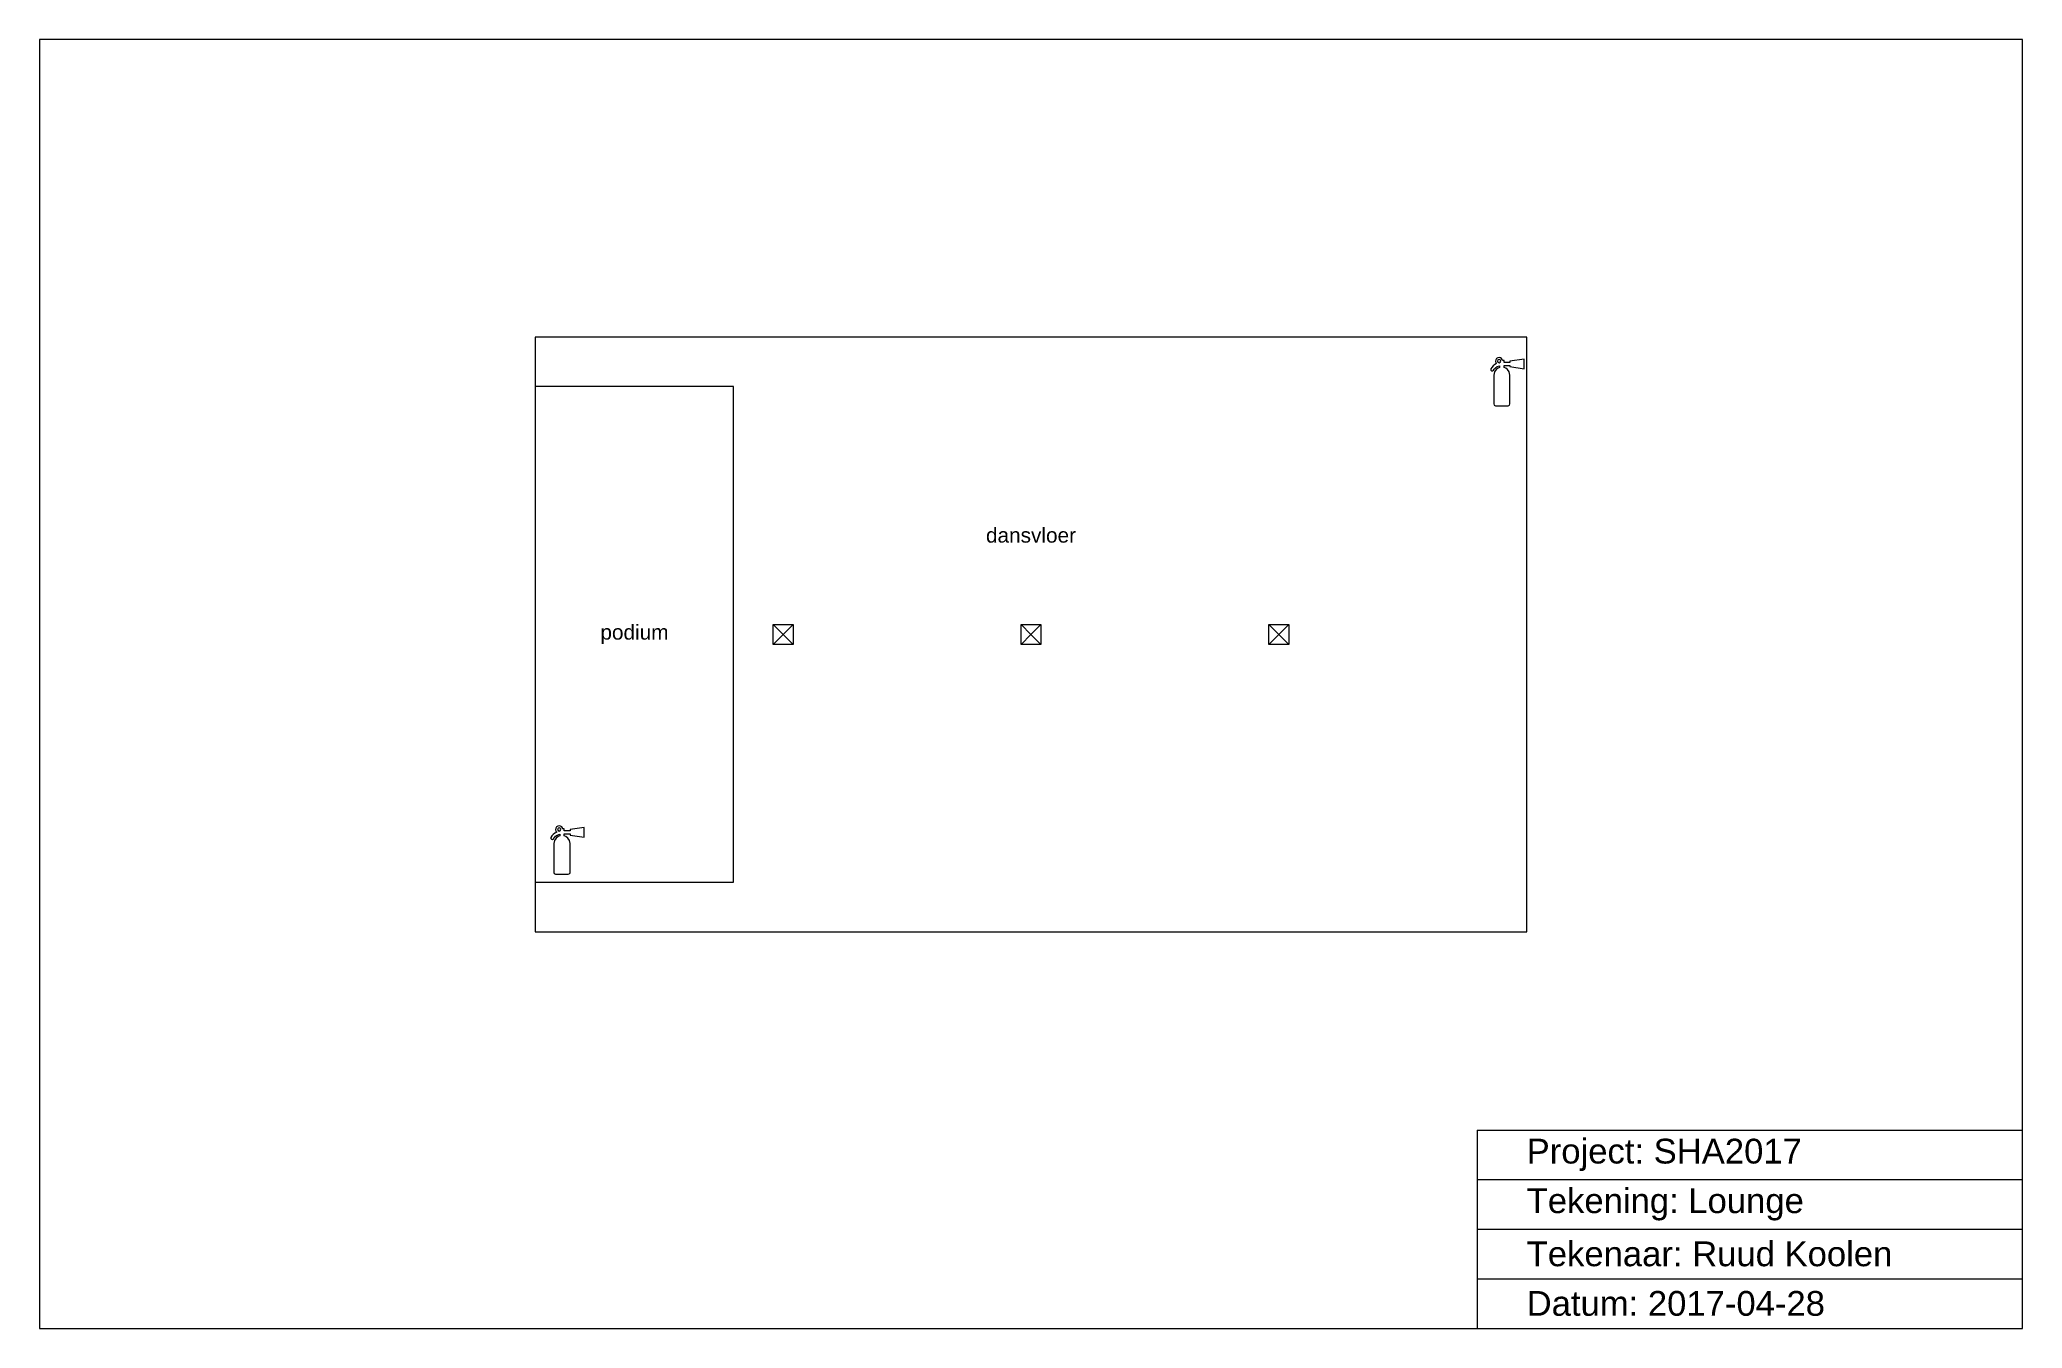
# Model space of a CAD drawing. Header units: metres. Extents: x 0 to 40, y 0 to 26.
import ezdxf

# ---------------------------------------------------------------- set-up
doc = ezdxf.new("R2010")
doc.units = ezdxf.units.M
doc.linetypes.add('ACAD_ISO03W100', pattern=[30, 12, -18])
doc.layers.get('0').update_dxf_attribs({"color": 178, "lineweight": 25, "true_color": 0x000000})
for name, color, linetype, lineweight, true_color in [('Interior', 6, 'Continuous', 0, 0xff00ff), ('Meta', 178, 'Continuous', 0, 0x000000), ('Symbols', 5, 'Continuous', 0, 0x0000ff), ('Tent', 178, 'Continuous', 0, 0x000000)]:
    doc.layers.add(name, color=color, linetype=linetype, lineweight=lineweight, true_color=true_color)
doc.styles.add('textstyle11', font='')
doc.styles.add('textstyle12', font='')
doc.styles.add('textstyle13', font='')
doc.styles.add('textstyle14', font='')
doc.styles.add('textstyle15', font='')
doc.styles.add('textstyle16', font='')
doc.styles.get('textstyle11').set_extended_font_data('Liberation Sans')
doc.styles.get('textstyle12').set_extended_font_data('Liberation Sans')
doc.styles.get('textstyle13').set_extended_font_data('Liberation Sans')
doc.styles.get('textstyle14').set_extended_font_data('Liberation Sans')
doc.styles.get('textstyle15').set_extended_font_data('Liberation Sans')
doc.styles.get('textstyle16').set_extended_font_data('Liberation Sans')

msp = doc.modelspace()

# ---------------------------------------------------------------- linework, layer by layer
at = {"layer": 'Interior'}
for p, q in [((14, 19), (10, 19)), ((10, 19), (10, 9)), ((14, 9), (14, 19)), ((10, 9), (14, 9))]:
    msp.add_line(p, q, dxfattribs=at)
at = {"layer": 'Meta'}
for p, q in [((0, 26), (0, 0)), ((40, 26), (0, 26)), ((40, 0), (40, 26)), ((29, 4), (40, 4)), ((29, 4), (29, 0)), ((29, 3), (40, 3)), ((29, 2), (40, 2)), ((29, 1), (40, 1)), ((0, 0), (40, 0))]:
    msp.add_line(p, q, dxfattribs=at)
at = {"layer": 'Symbols'}
for p, q in [((29.443, 19.483), (29.443, 19.483)), ((29.454, 19.421), (29.454, 19.387)), ((29.454, 19.387), (29.454, 19.387)), ((29.546, 19.529), (29.513, 19.529)), ((29.546, 19.487), (29.546, 19.529)), ((29.662, 19.487), (29.546, 19.487)), ((29.546, 19.387), (29.546, 19.428)), ((29.546, 19.428), (29.662, 19.428)), ((29.948, 19.555), (29.662, 19.514)), ((29.662, 19.514), (29.662, 19.487)), ((29.662, 19.428), (29.662, 19.403)), ((29.662, 19.403), (29.948, 19.36)), ((29.662, 18.651), (29.662, 19.23)), ((29.948, 19.36), (29.948, 19.555)), ((29.371, 18.613), (29.626, 18.613)), ((10.481, 10.032), (10.481, 10.032)), ((10.585, 10.078), (10.551, 10.078)), ((10.585, 10.036), (10.585, 10.078)), ((10.701, 10.036), (10.585, 10.036)), ((10.986, 10.104), (10.701, 10.063)), ((10.701, 10.063), (10.701, 10.036)), ((10.986, 9.908), (10.986, 10.104)), ((10.492, 9.97), (10.493, 9.936)), ((10.493, 9.936), (10.493, 9.936)), ((10.584, 9.936), (10.584, 9.977)), ((10.584, 9.977), (10.701, 9.977)), ((10.7, 9.2), (10.7, 9.779)), ((10.701, 9.977), (10.701, 9.952)), ((10.701, 9.952), (10.986, 9.908)), ((10.409, 9.162), (10.665, 9.162))]:
    msp.add_line(p, q, dxfattribs=at)
at = {"layer": 'Symbols', "flags": 128}
for points in [[(29.336, 19.23), (29.336, 18.651)], [(10.374, 9.779), (10.374, 9.2)]]:
    msp.add_lwpolyline(points, dxfattribs=at)
at = {"layer": 'Symbols'}
for centre, start, end in [((29.443, 19.516), 90.001, 179.9955), ((29.443, 19.516), 180.0072, 269.9997), ((29.443, 19.516), 0.0013, 89.9932), ((29.443, 19.516), 270.0061, 359.996), ((10.481, 10.065), 90.001, 179.9955), ((10.481, 10.065), 180.0072, 269.9997), ((10.481, 10.065), 0.0013, 89.9932), ((10.481, 10.065), 270.0061, 359.996)]:
    msp.add_arc(centre, 0.033, start, end, dxfattribs=at)
for points in [[(29.277, 19.357), (29.261, 19.324), (29.306, 19.297), (29.329, 19.329)], [(29.393, 19.463), (29.348, 19.447), (29.289, 19.391), (29.277, 19.357)], [(29.329, 19.329), (29.352, 19.362), (29.378, 19.402), (29.454, 19.421)], [(29.454, 19.387), (29.423, 19.381), (29.336, 19.33), (29.336, 19.23)], [(29.444, 19.589), (29.405, 19.589), (29.369, 19.558), (29.369, 19.512)], [(29.369, 19.512), (29.369, 19.49), (29.382, 19.47), (29.393, 19.463)], [(29.513, 19.529), (29.513, 19.555), (29.484, 19.589), (29.444, 19.589)], [(29.662, 19.23), (29.662, 19.33), (29.578, 19.381), (29.546, 19.387)], [(29.336, 18.651), (29.336, 18.637), (29.342, 18.613), (29.371, 18.613)], [(29.626, 18.613), (29.655, 18.613), (29.662, 18.637), (29.662, 18.651)], [(10.431, 10.012), (10.387, 9.996), (10.327, 9.94), (10.316, 9.906)], [(10.482, 10.138), (10.443, 10.138), (10.407, 10.107), (10.407, 10.061)], [(10.407, 10.061), (10.407, 10.039), (10.42, 10.019), (10.431, 10.012)], [(10.551, 10.078), (10.551, 10.104), (10.523, 10.138), (10.482, 10.138)], [(10.316, 9.906), (10.299, 9.873), (10.344, 9.846), (10.367, 9.878)], [(10.367, 9.878), (10.39, 9.911), (10.416, 9.951), (10.492, 9.97)], [(10.493, 9.936), (10.461, 9.93), (10.374, 9.879), (10.374, 9.779)], [(10.7, 9.779), (10.7, 9.879), (10.616, 9.93), (10.584, 9.936)], [(10.374, 9.2), (10.374, 9.186), (10.381, 9.162), (10.409, 9.162)], [(10.665, 9.162), (10.693, 9.162), (10.7, 9.186), (10.7, 9.2)]]:
    msp.add_open_spline(points, degree=3, dxfattribs=at)
at = {"layer": 'Tent', "linetype": 'ACAD_ISO03W100', "ltscale": 10}
msp.add_line((30, 20), (10, 20), dxfattribs=at)
at = {"layer": 'Tent'}
for p, q in [((10, 20), (10, 8)), ((30, 8), (30, 20)), ((14.8, 13.8), (14.8, 14.2)), ((14.8, 14.2), (15.2, 14.2)), ((14.8, 14.2), (15, 14)), ((15, 14), (15.2, 14.2)), ((15.2, 14.2), (15.2, 13.8)), ((19.8, 13.8), (19.8, 14.2)), ((19.8, 14.2), (20.2, 14.2)), ((19.8, 14.2), (20, 14)), ((20, 14), (20.2, 14.2)), ((20.2, 14.2), (20.2, 13.8)), ((24.8, 13.8), (24.8, 14.2)), ((24.8, 14.2), (25.2, 14.2)), ((24.8, 14.2), (25, 14)), ((25, 14), (25.2, 14.2)), ((25.2, 14.2), (25.2, 13.8)), ((14.8, 13.8), (15, 14)), ((15.2, 13.8), (14.8, 13.8)), ((15, 14), (15.2, 13.8)), ((19.8, 13.8), (20, 14)), ((20.2, 13.8), (19.8, 13.8)), ((20, 14), (20.2, 13.8)), ((24.8, 13.8), (25, 14)), ((25.2, 13.8), (24.8, 13.8)), ((25, 14), (25.2, 13.8)), ((10, 8), (30, 8))]:
    msp.add_line(p, q, dxfattribs=at)

# ---------------------------------------------------------------- texts
at = {"char_height": 0.3, "attachment_point": 5}
for s, insert, style in [('dansvloer', (20, 16), 'textstyle16'), ('podium', (12, 14), 'textstyle15')]:
    msp.add_mtext(s, dxfattribs=dict(at, insert=insert, style=style))
at = {"layer": 'Meta', "char_height": 0.5, "attachment_point": 4}
for s, insert, style in [('Project: SHA2017', (30, 3.5), 'textstyle11'), ('Tekening: Lounge', (30, 2.5), 'textstyle12'), ('Tekenaar: Ruud Koolen', (30, 1.5), 'textstyle13'), ('Datum: 2017-04-28', (30, 0.5), 'textstyle14')]:
    msp.add_mtext(s, dxfattribs=dict(at, insert=insert, style=style))

doc.saveas('drawing.dxf')
